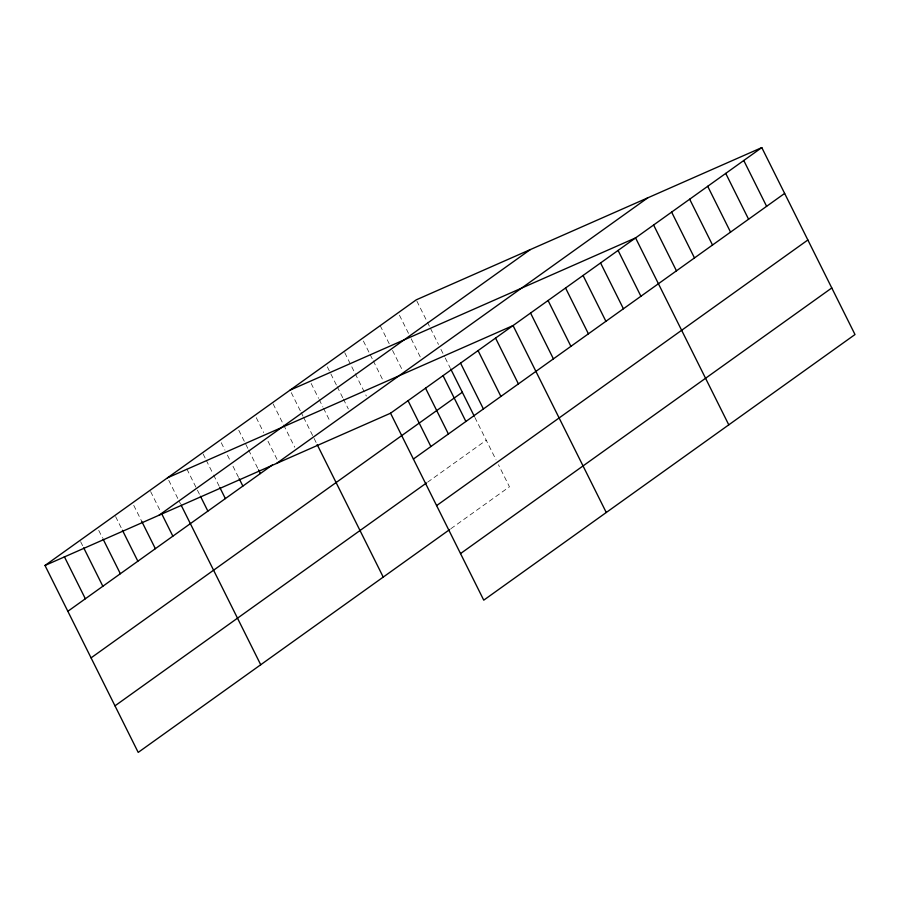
<?xml version="1.0" encoding="UTF-8"?>
<svg xmlns="http://www.w3.org/2000/svg" width="900" height="900" viewBox="0 0 900 900"><rect width="100%" height="100%" fill="white"/><g stroke="black" fill="none" stroke-linecap="round" stroke-linejoin="round"><path stroke-width="0.67" stroke-dasharray="4.5 3.38" d="M427.635 482.152L486.236 440.224M450.855 528.716L509.456 486.787L498.454 464.726M416.869 301.095L426.757 320.906M427.365 322.144L429.84 327.105M430.459 328.343L438.48 344.441M440.933 349.358L444.6 356.704M445.207 357.93L450.101 367.74M474.874 417.431L496.012 459.832M399.454 315.225L408.724 333.81M411.188 338.76L420.457 357.345M380.194 325.654L389.452 344.228M392.535 350.426L403.043 371.486M363.397 341.032L369.562 353.419M370.181 354.656L372.656 359.606M373.275 360.855L383.152 380.666M344.745 352.699L354.623 372.51M355.241 373.748L366.356 396.045M327.33 366.84L336.589 385.414M337.207 386.651L342.765 397.8M343.384 399.037L348.322 408.949M311.152 383.456L318.555 398.317M319.174 399.555L322.875 406.98M323.494 408.229L330.289 421.853M291.262 392.636L300.521 411.221M301.14 412.459L302.996 416.171M303.615 417.409L312.874 435.994M314.1 438.435L316.541 443.34M273.139 403.92L283.028 423.743M283.646 424.98L294.761 447.266M256.264 417.679L263.666 432.54M267.986 441.214L277.256 459.799M238.759 430.2L248.018 448.785M248.636 450.022L257.895 468.596M221.254 442.721L224.955 450.157M227.43 455.108L230.513 461.306M232.987 466.256L239.164 478.642M203.13 454.005L205.605 458.966M206.224 460.204L213.019 473.827M213.638 475.065L219.195 486.214M186.874 469.012L199.834 495.022M168.75 480.296L180.484 503.82M150.626 491.58L160.515 511.391M133.74 505.339L141.773 521.438M115.627 516.623L121.804 529.009M98.741 530.381L102.442 537.806M80.617 541.665L83.093 546.615"/><path stroke-width="1.35" d="M449.719 529.526L138.206 752.4L45 565.47L416.25 299.846L761.794 147.6L855 334.53L483.75 600.154L390.544 413.213L761.794 147.6M159.03 515.227L530.28 249.604M67.849 611.291L272.407 464.94M276.514 463.455L647.764 197.843M91.069 657.866L462.319 392.243M413.392 459.045L784.643 193.421M114.986 705.836L426.51 482.951M436.613 505.609L807.863 239.985M460.53 553.579L831.78 287.966M290.025 390.161L635.569 237.904L728.775 424.845M167.513 477.81L513.056 325.564L606.262 512.494M45 565.47L390.544 413.213M743.771 160.504L766.609 206.325M725.738 173.396L748.586 219.229M707.704 186.3L730.553 232.132M689.67 199.204L712.519 245.025M671.636 212.107L694.485 257.929M653.602 225L676.451 270.832M618.075 250.425L640.913 296.257M600.57 262.946L623.419 308.779M583.065 275.468L605.914 321.3M565.56 288L588.409 333.821M548.066 300.521L570.915 346.343M530.561 313.043L553.41 358.864M495.551 338.085L518.4 383.906M478.058 350.606L500.906 396.428M460.553 363.127L483.401 408.949M450.709 368.966L474.277 416.228M443.048 375.649L465.896 421.47M425.543 388.17L448.391 433.991M408.049 400.691L430.897 446.524M317.149 444.566L383.231 577.091M258.514 469.834L260.37 473.558M239.164 478.642L242.865 486.079M219.814 487.451L225.371 498.6M200.453 496.26L207.866 511.121M181.102 505.069L260.719 664.751M161.741 513.866L172.856 536.164M141.773 521.438L155.362 548.685M122.422 530.246L137.858 561.206M103.061 539.055L120.353 573.727M83.711 547.852L102.847 586.249M64.35 556.661L85.354 598.77"/></g></svg>
